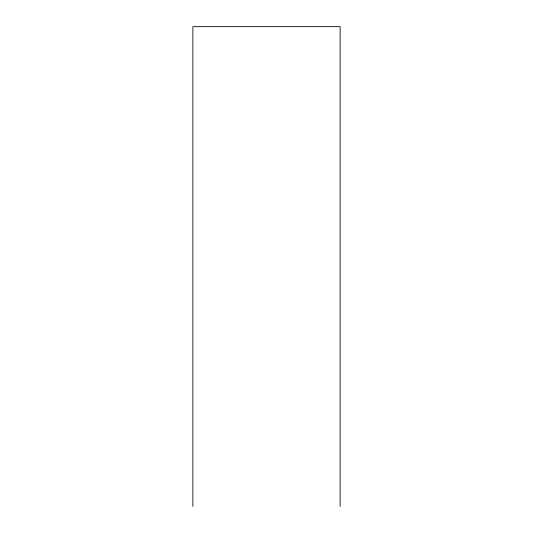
<?xml version="1.0" encoding="UTF-8"?>
<svg xmlns="http://www.w3.org/2000/svg" width="533" height="533" viewBox="0 0 533 533"><rect width="100%" height="100%" fill="white"/><g stroke="black" fill="none" stroke-linecap="round" stroke-linejoin="round"><path stroke-width="0.8" d="M340.127 506.35L340.127 26.65L192.873 26.65L192.873 506.35"/></g></svg>
